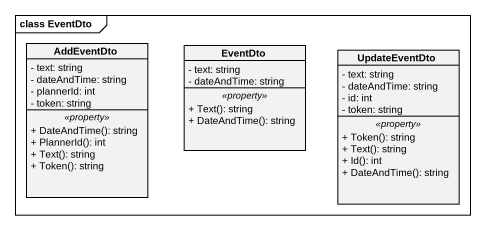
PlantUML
@startuml
mainframe class EventDto
hide circle
hide empty members
skinparam classAttributeIconSize 0
class AddEventDto {
  - text: string
  - dateAndTime: string
  - plannerId: int
  - token: string
  .. <<property>> ..
  + DateAndTime(): string
  + PlannerId(): int
  + Text(): string
  + Token(): string
}
class EventDto {
  - text: string
  - dateAndTime: string
  .. <<property>> ..
  + Text(): string
  + DateAndTime(): string
}
class UpdateEventDto {
  - text: string
  - dateAndTime: string
  - id: int
  - token: string
  .. <<property>> ..
  + Token(): string
  + Text(): string
  + Id(): int
  + DateAndTime(): string
}
@enduml
